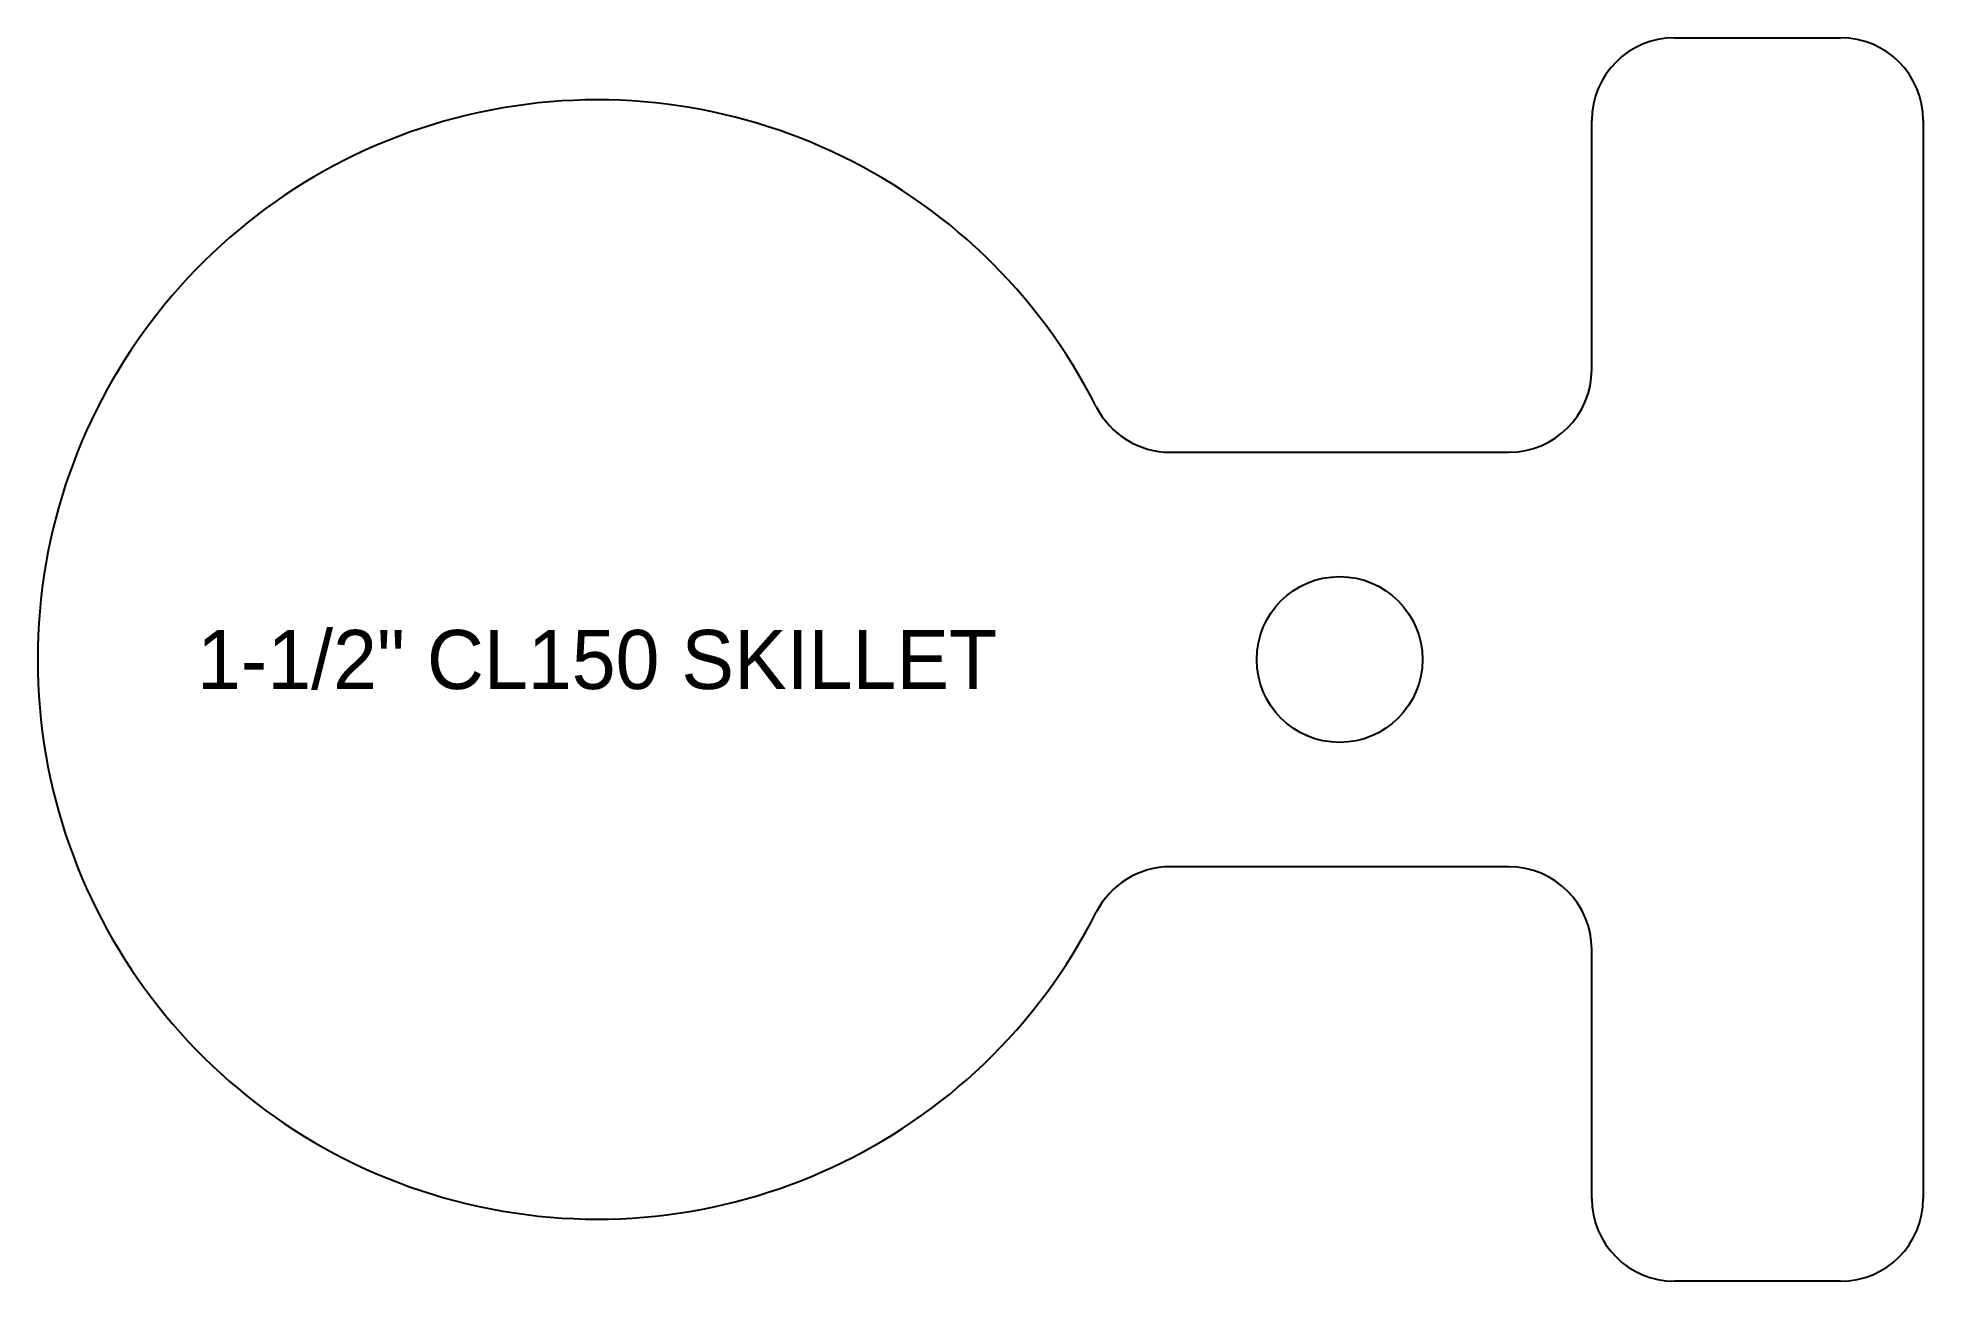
# Model space of a CAD drawing. Header units: inches. Extents: x -1.69 to 4, y -1.88 to 1.88.
import ezdxf
from ezdxf.enums import TextEntityAlignment as Align

# ---------------------------------------------------------------- set-up
doc = ezdxf.new("R2010")
doc.units = ezdxf.units.IN
doc.header["$MEASUREMENT"] = 0
doc.layers.add('CUT', color=7, linetype='CONTINUOUS')
doc.layers.add('ETCH', color=1, linetype='CONTINUOUS')

msp = doc.modelspace()

# ---------------------------------------------------------------- linework, layer by layer
at = {"layer": 'CUT'}
for p, q in [((3.25, 1.875), (3.75, 1.875)), ((3, 0.875), (3, 1.625)), ((4, 1.625), (4, -1.625)), ((1.728665, 0.625), (2.75, 0.625)), ((2.75, -0.625), (1.728665, -0.625)), ((3, -1.625), (3, -0.875)), ((3.75, -1.875), (3.25, -1.875))]:
    msp.add_line(p, q, dxfattribs=at)
msp.add_circle((2.239332, 0), 0.25, dxfattribs=at)
for centre, radius, start, end in [((3.25, 1.625), 0.25, 90, 180), ((3.75, 1.625), 0.25, 0, 90), ((0, 0), 1.6875, 26.847213, 333.152787), ((2.75, 0.875), 0.25, 270, 0), ((1.728665, 0.875), 0.25, 206.847213, 270), ((1.728665, -0.875), 0.25, 90, 153.152787), ((2.75, -0.875), 0.25, 0, 90), ((3.25, -1.625), 0.25, 180, 270), ((3.75, -1.625), 0.25, 270, 0)]:
    msp.add_arc(centre, radius, start, end, dxfattribs=at)

# ---------------------------------------------------------------- texts
at = {"layer": 'ETCH'}
msp.add_text('1-1/2" CL150 SKILLET', height=0.17802, dxfattribs=at).set_placement((0, 0), align=Align.MIDDLE_CENTER)

doc.saveas('drawing.dxf')
